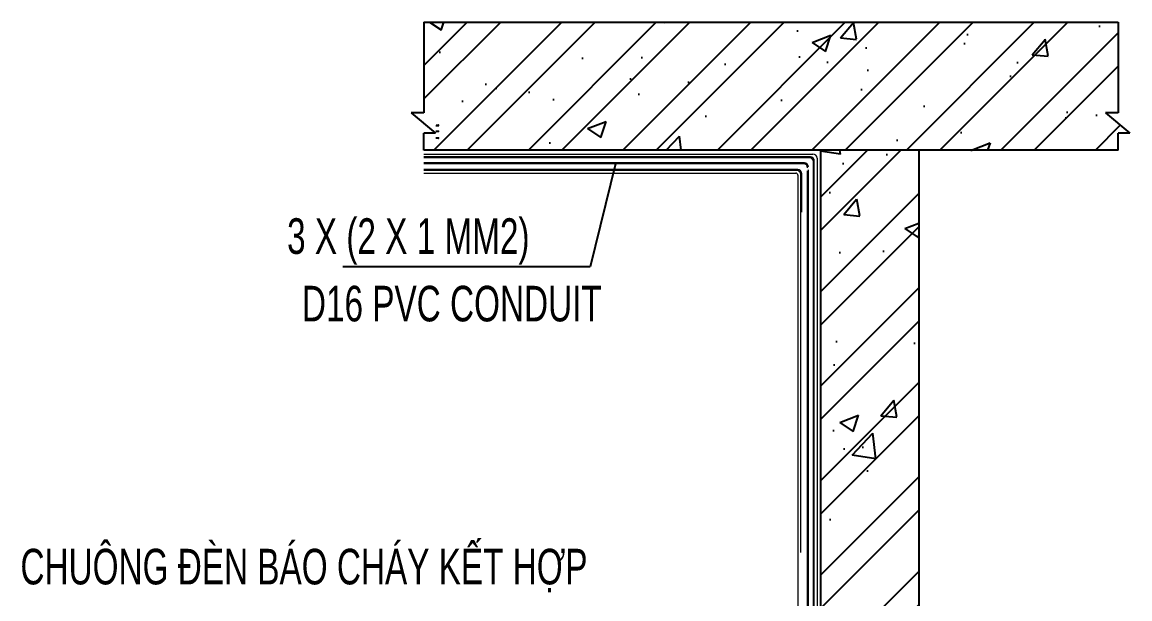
# Model space of a CAD drawing. Extents: x 98805 to 162655, y 54166 to 102415.
# Drawn here: x 98805 to 109702, y 71689 to 77361 of the extents above; entities that cross this region are included whole.
import ezdxf
from ezdxf.enums import TextEntityAlignment as Align

# ---------------------------------------------------------------- set-up
doc = ezdxf.new("R2010")
doc.units = 0
doc.header["$LTSCALE"] = 100
doc.header["$MEASUREMENT"] = 0
for name, color, linetype in [('4', 4, 'Continuous'), ('F-BELL', 8, 'Continuous'), ('HACHT', 8, 'Continuous')]:
    doc.layers.add(name, color=color, linetype=linetype)
for name, color, linetype, lineweight in [('Ra DP', 142, 'Continuous', 18), ('TexPCCC', 142, 'Continuous', 18), ('text PCCC', 142, 'Continuous', 18)]:
    doc.layers.add(name, color=color, linetype=linetype, lineweight=lineweight)
doc.styles.add('ARIALH', font='Vharial.ttf')
doc.styles.add('VNTIMEH', font='vnshxh.shx', dxfattribs={"width": 0.75})
doc.dimstyles.new('4', dxfattribs={"dimtxt": 2, "dimasz": 0.3, "dimexe": 0.3, "dimexo": 0, "dimgap": 0.5, "dimtad": 1, "dimdec": 0, "dimtxsty": 'ARIALH', "dimblk": 'ARCHTICK', "dimcen": 0.3, "dimdle": 0.3, "dimclrt": 7, "dimaunit": 1, "dimadec": 0, "dimazin": 0, "dimtfac": 1, "dimtdec": 0, "dimtix": 1, "dimtofl": 0, "dimtmove": 2, "dimatfit": 3, "dimldrblk": 'ARCHTICK', "dimfxl": 0, "dimarcsym": 0})
pattern_1 = [(180, (132876.8151912724, 90874.9275420301), (-5e-16, -1.669820969093703), []), (180, (132876.8151912724, 90874.09263154605), (-5e-16, -1.669820969093703), [0.8349104845468533, -0.4174552422734267])]
pattern_2 = [(180, (132876.8151912724, 90940.94567759961), (-5e-16, -1.669820969093703), []), (180, (132876.8151912724, 90940.11076711463), (-5e-16, -1.669820969093703), [0.8349104845468533, -0.4174552422734267])]
pattern_3 = [(180, (132877.6540002178, 90999.34530433753), (-5e-16, -1.669820969093703), []), (180, (132877.6540002178, 90998.51039385352), (-5e-16, -1.669820969093703), [0.8349104845468533, -0.4174552422734267])]

# ---------------------------------------------------------------- blocks, each defined once
blk = doc.blocks.new('_ARCHTICK')
at = {"color": 0, "linetype": 'ByBlock', "const_width": 0.15}
blk.add_lwpolyline([(-0.5, -0.5), (0.5, 0.5)], dxfattribs=at)

msp = doc.modelspace()

# ---------------------------------------------------------------- hatches: boundary and pattern name
at = {"layer": 'F-BELL'}
h = msp.add_hatch(color=5, dxfattribs=at)
edge = h.paths.add_edge_path()
edge.add_line((106411.6673810973, 76034.59400266058), (105147.5603375731, 76034.59400266058))
edge.add_ellipse((105146.4403520699, 76030.24610796684), major_axis=(8.41746e-11, 4.347894693870863), ratio=0.7037560558613465, start_angle=180.0000000007498, end_angle=360.0000000007498, ccw=False)
edge.add_line((105147.5603375628, 76025.89821327312), (106411.6673810871, 76025.89821327312))
edge.add_line((106411.6673810973, 76025.89821327312), (106411.6673810973, 76034.59400266105))
edge = h.paths.add_edge_path()
edge.add_line((106411.6673810973, 75976.19437592219), (105146.4403520988, 75976.19437592219))
edge.add_line((105146.4403520699, 75976.19437592219), (105146.4403520699, 75976.02781541017))
edge.add_ellipse((105145.6015431255, 75971.84648122848), major_axis=(8.41746e-11, 4.347894693870863), ratio=0.7037560558613465, start_angle=195.9103748229971, end_angle=344.08962518016875, ccw=False)
edge.add_line((105146.4403520699, 75967.66514704724), (105146.4403520699, 75967.49858653519))
edge.add_line((105146.4403520699, 75967.49858653474), (106411.6673810685, 75967.49858653474))
edge.add_line((106411.6673810973, 75967.49858653474), (106411.6673810973, 75976.19437592267))
edge = h.paths.add_edge_path()
edge.add_line((106411.6673810973, 75910.17624035406), (105146.4403520988, 75910.17624035406))
edge.add_line((105146.4403520699, 75910.17624035406), (105146.4403520699, 75910.00967984203))
edge.add_ellipse((105145.6015431255, 75905.82834565987), major_axis=(8.41746e-11, 4.347894693870863), ratio=0.7037560558613465, start_angle=195.9103748229971, end_angle=344.08962518016875, ccw=False)
edge.add_line((105146.4403520699, 75901.64701147865), (105146.4403520699, 75901.48045096661))
edge.add_line((105146.4403520699, 75901.48045096615), (106411.6673810685, 75901.48045096615))
edge.add_line((106411.6673810973, 75901.48045096615), (106411.6673810973, 75910.17624035406))
h = msp.add_hatch(color=5, dxfattribs=at)
h.paths.add_polyline_path([(106565.7321503151, 76034.02079762728, 0.0430425951091079), (106559.0859075177, 76034.59400266058), (106411.4365298085, 76034.59400266058), (106411.4365298085, 76025.89821327312), (106550.3901181191, 76025.89821327312, -0.0521742702780253), (106558.4254191776, 76025.05745265282)])
h.paths.add_polyline_path([(106516.0198592234, 75973.03751979371, 0.1018710407999264), (106500.6862807523, 75976.19437592219), (106411.4365298085, 75976.19437592219), (106411.4365298085, 75967.49858653474), (106491.9904913537, 75967.49858653474, -0.110269453026656), (106508.5000380396, 75963.81277205677)])
h.paths.add_polyline_path([(106434.6681451935, 75910.17624035406), (106411.4365298085, 75910.17624035406), (106411.4365298085, 75901.48045096615), (106425.9723557958, 75901.48045096615, -0.1730393029034646), (106450.5424581885, 75892.71479773869), (106458.2612068772, 75902.18357471445, 0.1647863384382479)])
h = msp.add_hatch(color=5, dxfattribs=at)
h.paths.add_polyline_path([(106565.7321503151, 76034.02079762728), (106558.4254191776, 76025.05745265282, -0.35438066857003), (106589.2079101175, 75987.08042127335), (106589.2079101175, 75966.37068222206), (106597.9036995161, 75977.37468521784), (106597.9036995161, 75995.7762106608, 0.3646693408006747)])
h.paths.add_polyline_path([(106516.0198592234, 75973.03751979371), (106508.5000380396, 75963.81277205677, -0.2906678264466469), (106530.8082833558, 75928.68079453496), (106530.8082833558, 75892.46943658146), (106539.5040727507, 75903.47343957724), (106539.5040727507, 75937.37658392287, 0.2996964214706041)])
h.paths.add_polyline_path([(106458.2612068772, 75902.18357471445), (106450.5424581885, 75892.71479773869, -0.2250441678589739), (106464.7901477951, 75862.6626589659), (106464.7901477951, 75808.92742225924), (106473.4859371937, 75819.93142525501), (106473.4859371937, 75871.35844835428, 0.2334899612283745)])
h = msp.add_hatch(color=5, dxfattribs=at)
h.paths.add_polyline_path([(106539.5040727507, 75903.47343957724), (106530.8082833558, 75892.46943658146), (106530.8082833558, 75691.25432232556), (106539.5040727507, 75691.25432232556)])
h.paths.add_polyline_path([(106473.4859371937, 75819.93142525501), (106464.7901477951, 75808.92742225924), (106464.7901477951, 75691.25432232556), (106473.4859371937, 75691.25432232556)])
h.paths.add_polyline_path([(106597.9036995161, 75977.37468521784), (106589.2079101175, 75966.37068222206), (106589.2079101175, 75691.25432232556), (106597.9036995161, 75691.25432232556)])
at = {"layer": 'HACHT'}
h = msp.add_hatch(dxfattribs=at)
h.set_pattern_fill('AR-CONC', color=256, scale=10.3514112, style=0)
h.set_pattern_definition([(49.99999999999996, (396912.8953473524, 53773.0056778516), (1885.868423113528, -164.9920285651593), [197.1943833599998, -2169.138216959998]), (355, (396912.8953473524, 53773.0056778516), (-364.8129835241701, 1977.705872964996), [157.755506688, -1735.310573568002]), (100.4509999999999, (397070.0504722067, 53759.25641592519), (1521.062257501029, 1812.704843609871), [167.5893473279998, -1843.482820607997]), (46.18419999999999, (396912.8953473524, 54298.85736681123), (2806.050619976052, -435.1974242369043), [295.7915750399999, -3253.707325439999]), (96.63559999999978, (397146.7326912222, 54262.59119767205), (2457.468851581233, 2561.20367040648), [251.3840209919979, -2765.224230911979]), (351.1840000000001, (396912.8953473524, 54298.85736681123), (2457.472695553941, 2561.19913618351), [236.6332600320001, -2602.965860352002]), (20.99999999999998, (397175.8211918391, 54167.39444457108), (1569.42796521464, -1058.592433748222), [197.19438336, -2169.13821696]), (326, (397175.8211918391, 54167.39444457108), (639.7382084205514, 1906.605375423794), [157.7555066879999, -1735.310573567998]), (71.45140000000002, (397306.6060966564, 54079.1786831843), (2209.161852822564, 848.0171868980026), [167.5893473279984, -1843.482820607986]), (37.49999999999999, (396912.8953473524, 53773.0056778516), (31.97140228053254, 875.2639764079919), [0, -1714.2765060096, 0, -1761.603158016, 0, -1741.88371968]), (7.499999999999996, (396912.8953473524, 53773.0056778516), (691.6778028893991, 1037.010324194719), [0, -1004.37672591359, 0, -1674.837629337582, 0, -663.8877573119925]), (327.5, (396326.5707141806, 53773.0056778516), (1403.554005425018, -59.30058472769272), [0, -657.3146111999997, 0, -2050.821586944, 0, -2721.282490368]), (317.5, (396063.6448696975, 53773.0056778516), (1533.346067246058, 263.2000640591427), [0, -854.5089945599996, 0, -1361.955874406399, 0, -1932.504956928])])
h.paths.add_polyline_path([(109463.3020208653, 76468.50319239472), (109587.4263179887, 76468.50319239426), (109587.4263179887, 77360.67722576644), (102757.3817133575, 77360.67722576644), (102757.3817133575, 76468.50319239472), (102633.2574162323, 76468.50319239472), (102871.5347337311, 76267.58566892169), (102757.8104261689, 76267.58566892169), (102757.8104261689, 76102.17509320028), (109587.8550308, 76102.17509320028), (109587.8550308, 76267.58566892169), (109701.5793383631, 76267.58566892169)])
edge = h.paths.add_edge_path(flags=16)
edge.add_spline(control_points=[(102902.032789665, 76347.92014953562), (102902.0644528715, 76347.92014953562), (102902.0961423616, 76347.91747566567), (102902.1849965935, 76347.90191175997), (102902.2457904078, 76347.88353482378), (102902.3852677576, 76347.81670062405), (102902.4638020282, 76347.76784733517), (102902.6319561468, 76347.62854128213), (102902.721292597, 76347.53803633827), (102902.924522274, 76347.2793762267), (102903.0373437915, 76347.09594734547), (102903.2331218727, 76346.66836203983), (102903.3159929856, 76346.42449938109), (102903.4352364622, 76345.90139312693), (102903.4716237716, 76345.62230832897), (102903.4913616076, 76345.05830953433), (102903.4747167963, 76344.7735041289), (102903.4035235781, 76344.30773396298), (102903.3615542294, 76344.12073929443), (102903.2566876316, 76343.76878022285), (102903.1937892006, 76343.60385003522), (102903.0535678293, 76343.30440208198), (102902.9762601524, 76343.16993780875), (102902.8161103509, 76342.93700134124), (102902.7333335865, 76342.83859735097), (102902.5724656002, 76342.67868443926), (102902.4945298441, 76342.61720151476), (102902.3517020668, 76342.52563736423), (102902.2869970992, 76342.49540912102), (102902.1715532651, 76342.45575219227), (102902.1207638818, 76342.44600039556), (102902.0582785781, 76342.44150561723), (102902.0446012092, 76342.44100602224), (102902.0309171293, 76342.44102985153)], knot_values=[3.139190629857471, 3.139190629857471, 3.139190629857471, 3.139190629857471, 3.261843294464163, 3.261843294464163, 3.464437886590998, 3.464437886590998, 3.667032478717833, 3.667032478717833, 3.86962707084467, 3.86962707084467, 4.133184749490117, 4.133184749490117, 4.396742428135564, 4.396742428135564, 4.660300106781012, 4.660300106781012, 4.923857785426458, 4.923857785426458, 5.110478514687268, 5.110478514687268, 5.297099243948082, 5.297099243948082, 5.483719973208891, 5.483719973208891, 5.670340702469705, 5.670340702469705, 5.856961431730517, 5.856961431730517, 6.043582160991327, 6.043582160991327, 6.230202890252137, 6.230202890252137, 6.283185307179584, 6.283185307179584, 6.283185307179584, 6.283185307179584], degree=3, periodic=0)
edge.add_line((102902.0309170622, 76342.44102970997), (102904.9315472057, 76342.44124963948))
edge.add_spline(control_points=[(102902.032789665, 76347.92014953562), (102902.0644528715, 76347.92014953562), (102902.0961423616, 76347.91747566567), (102902.1849965935, 76347.90191175997), (102902.2457904078, 76347.88353482378), (102902.3852677576, 76347.81670062405), (102902.4638020282, 76347.76784733517), (102902.6319561468, 76347.62854128213), (102902.721292597, 76347.53803633827), (102902.924522274, 76347.2793762267), (102903.0373437915, 76347.09594734547), (102903.2331218727, 76346.66836203983), (102903.3159929856, 76346.42449938109), (102903.4352364622, 76345.90139312693), (102903.4716237716, 76345.62230832897), (102903.4913616076, 76345.05830953433), (102903.4747167963, 76344.7735041289), (102903.4035235781, 76344.30773396298), (102903.3615542294, 76344.12073929443), (102903.2566876316, 76343.76878022285), (102903.1937892006, 76343.60385003522), (102903.0535678293, 76343.30440208198), (102902.9762601524, 76343.16993780875), (102902.8161103509, 76342.93700134124), (102902.7333335865, 76342.83859735097), (102902.5724656002, 76342.67868443926), (102902.4945298441, 76342.61720151476), (102902.3517020668, 76342.52563736423), (102902.2869970992, 76342.49540912102), (102902.1715532651, 76342.45575219227), (102902.1207638818, 76342.44600039556), (102902.0582785781, 76342.44150561723), (102902.0446012092, 76342.44100602224), (102902.0309171293, 76342.44102985153)], knot_values=[3.139190629857471, 3.139190629857471, 3.139190629857471, 3.139190629857471, 3.261843294464163, 3.261843294464163, 3.464437886590998, 3.464437886590998, 3.667032478717833, 3.667032478717833, 3.86962707084467, 3.86962707084467, 4.133184749490117, 4.133184749490117, 4.396742428135564, 4.396742428135564, 4.660300106781012, 4.660300106781012, 4.923857785426458, 4.923857785426458, 5.110478514687268, 5.110478514687268, 5.297099243948082, 5.297099243948082, 5.483719973208891, 5.483719973208891, 5.670340702469705, 5.670340702469705, 5.856961431730517, 5.856961431730517, 6.043582160991327, 6.043582160991327, 6.230202890252137, 6.230202890252137, 6.283185307179584, 6.283185307179584, 6.283185307179584, 6.283185307179584], degree=3, periodic=0)
edge.add_ellipse((102902.032789665, 76345.18061678088), major_axis=(8.15252e-11, 4.347894693905097), ratio=0.7037560558537754, start_angle=129.0601928367994, end_angle=410.94072651442417, ccw=False)
edge = h.paths.add_edge_path(flags=16)
edge.add_line((102898.818018425, 76289.52070294808), (102895.6887529714, 76289.52094021601))
edge.add_ellipse((102901.1939807206, 76286.78099004201), major_axis=(8.15252e-11, 4.347894693905097), ratio=0.7037560558537754, start_angle=129.0571355795878, end_angle=129.060192836679, ccw=False)
edge.add_ellipse((102901.1939807206, 76286.78099004201), major_axis=(8.15252e-11, 4.347894693905097), ratio=0.7037560558537754, start_angle=410.94072651362785, end_angle=410.9437837752061, ccw=False)
edge = h.paths.add_edge_path(flags=16)
edge.add_spline(control_points=[(102901.1939807206, 76223.50238722817), (102901.2256439587, 76223.50238722817), (102901.2573333818, 76223.49971335869), (102901.3461876491, 76223.48414945253), (102901.406981495, 76223.46577251631), (102901.546458815, 76223.39893831754), (102901.6249930819, 76223.35008502867), (102901.7931472014, 76223.21077897468), (102901.8824836218, 76223.12027403082), (102902.0857133276, 76222.86161391971), (102902.1985348489, 76222.67818503802), (102902.3943128965, 76222.25059973238), (102902.4771840431, 76222.0067370741), (102902.5964275187, 76221.48363081946), (102902.6328148253, 76221.20454602153), (102902.6525526613, 76220.64054722687), (102902.6359078537, 76220.35574182191), (102902.5647146355, 76219.88997165601), (102902.522745284, 76219.70297698697), (102902.41787869, 76219.35101791586), (102902.3549802543, 76219.18608772822), (102902.2147589165, 76218.88663977546), (102902.137451208, 76218.75217550223), (102901.9773013748, 76218.51923903426), (102901.8945246737, 76218.42083504352), (102901.7336566874, 76218.26092213321), (102901.6557209313, 76218.19943920778), (102901.5128931205, 76218.10787505678), (102901.4481881547, 76218.07764681357), (102901.3327442899, 76218.0379898853), (102901.2819549057, 76218.02823808858), (102901.2194696337, 76218.02374331023), (102901.2057922667, 76218.02324371481), (102901.1921082165, 76218.02326754502)], knot_values=[3.139190629857471, 3.139190629857471, 3.139190629857471, 3.139190629857471, 3.261843294464163, 3.261843294464163, 3.464437886590998, 3.464437886590998, 3.667032478717833, 3.667032478717833, 3.86962707084467, 3.86962707084467, 4.133184749490117, 4.133184749490117, 4.396742428135564, 4.396742428135564, 4.660300106781012, 4.660300106781012, 4.923857785426458, 4.923857785426458, 5.110478514687268, 5.110478514687268, 5.297099243948082, 5.297099243948082, 5.483719973208891, 5.483719973208891, 5.670340702469705, 5.670340702469705, 5.856961431730517, 5.856961431730517, 6.043582160991327, 6.043582160991327, 6.230202890252137, 6.230202890252137, 6.283185307179584, 6.283185307179584, 6.283185307179584, 6.283185307179584], degree=3, periodic=0)
edge.add_line((102901.1921081196, 76218.02326740207), (102904.0927382575, 76218.02348734088))
edge.add_spline(control_points=[(102901.1939807206, 76223.50238722817), (102901.2256439587, 76223.50238722817), (102901.2573333818, 76223.49971335869), (102901.3461876491, 76223.48414945253), (102901.406981495, 76223.46577251631), (102901.546458815, 76223.39893831754), (102901.6249930819, 76223.35008502867), (102901.7931472014, 76223.21077897468), (102901.8824836218, 76223.12027403082), (102902.0857133276, 76222.86161391971), (102902.1985348489, 76222.67818503802), (102902.3943128965, 76222.25059973238), (102902.4771840431, 76222.0067370741), (102902.5964275187, 76221.48363081946), (102902.6328148253, 76221.20454602153), (102902.6525526613, 76220.64054722687), (102902.6359078537, 76220.35574182191), (102902.5647146355, 76219.88997165601), (102902.522745284, 76219.70297698697), (102902.41787869, 76219.35101791586), (102902.3549802543, 76219.18608772822), (102902.2147589165, 76218.88663977546), (102902.137451208, 76218.75217550223), (102901.9773013748, 76218.51923903426), (102901.8945246737, 76218.42083504352), (102901.7336566874, 76218.26092213321), (102901.6557209313, 76218.19943920778), (102901.5128931205, 76218.10787505678), (102901.4481881547, 76218.07764681357), (102901.3327442899, 76218.0379898853), (102901.2819549057, 76218.02823808858), (102901.2194696337, 76218.02374331023), (102901.2057922667, 76218.02324371481), (102901.1921082165, 76218.02326754502)], knot_values=[3.139190629857471, 3.139190629857471, 3.139190629857471, 3.139190629857471, 3.261843294464163, 3.261843294464163, 3.464437886590998, 3.464437886590998, 3.667032478717833, 3.667032478717833, 3.86962707084467, 3.86962707084467, 4.133184749490117, 4.133184749490117, 4.396742428135564, 4.396742428135564, 4.660300106781012, 4.660300106781012, 4.923857785426458, 4.923857785426458, 5.110478514687268, 5.110478514687268, 5.297099243948082, 5.297099243948082, 5.483719973208891, 5.483719973208891, 5.670340702469705, 5.670340702469705, 5.856961431730517, 5.856961431730517, 6.043582160991327, 6.043582160991327, 6.230202890252137, 6.230202890252137, 6.283185307179584, 6.283185307179584, 6.283185307179584, 6.283185307179584], degree=3, periodic=0)
edge.add_ellipse((102901.1939807206, 76220.76285447343), major_axis=(8.15252e-11, 4.347894693905097), ratio=0.7037560558537754, start_angle=129.0601928367994, end_angle=410.9407265145747, ccw=False)
h = msp.add_hatch(dxfattribs=at)
h.set_pattern_fill('STEEL', color=256, scale=207.028224, style=0)
h.set_pattern_definition([(44.99999999999997, (396912.8953473524, 53773.0056778516), (-464.7916189525188, 464.7916189525184), []), (44.99999999999997, (396912.8953473524, 54101.66298345125), (-464.7916189525188, 464.7916189525184), [])])
h.paths.add_polyline_path([(109587.4263179887, 77360.67722576644), (102757.3817133575, 77360.67722576644), (102757.3817133575, 76468.50319239472), (102633.2574162323, 76468.50319239472), (102871.5347337311, 76267.58566892169), (102757.8104261689, 76267.58566892169), (102757.8104261689, 76102.17509320028), (109587.8550308, 76102.17509320028), (109587.8550308, 76267.58566892169), (109701.5793383631, 76267.58566892169), (109463.3020208653, 76468.50319239426), (109587.4263179887, 76468.50319239426)])
edge = h.paths.add_edge_path(flags=16)
edge.add_spline(control_points=[(102902.032789665, 76347.92014953562), (102902.0644528715, 76347.92014953562), (102902.0961423616, 76347.91747566567), (102902.1849965935, 76347.90191175997), (102902.2457904078, 76347.88353482378), (102902.3852677576, 76347.81670062405), (102902.4638020282, 76347.76784733517), (102902.6319561468, 76347.62854128213), (102902.721292597, 76347.53803633827), (102902.924522274, 76347.2793762267), (102903.0373437915, 76347.09594734547), (102903.2331218727, 76346.66836203983), (102903.3159929856, 76346.42449938109), (102903.4352364622, 76345.90139312693), (102903.4716237716, 76345.62230832897), (102903.4913616076, 76345.05830953433), (102903.4747167963, 76344.7735041289), (102903.4035235781, 76344.30773396298), (102903.3615542294, 76344.12073929443), (102903.2566876316, 76343.76878022285), (102903.1937892006, 76343.60385003522), (102903.0535678293, 76343.30440208198), (102902.9762601524, 76343.16993780875), (102902.8161103509, 76342.93700134124), (102902.7333335865, 76342.83859735097), (102902.5724656002, 76342.67868443926), (102902.4945298441, 76342.61720151476), (102902.3517020668, 76342.52563736423), (102902.2869970992, 76342.49540912102), (102902.1715532651, 76342.45575219227), (102902.1207638818, 76342.44600039556), (102902.0582785781, 76342.44150561723), (102902.0446012092, 76342.44100602224), (102902.0309171293, 76342.44102985153)], knot_values=[3.139190629857471, 3.139190629857471, 3.139190629857471, 3.139190629857471, 3.261843294464163, 3.261843294464163, 3.464437886590998, 3.464437886590998, 3.667032478717833, 3.667032478717833, 3.86962707084467, 3.86962707084467, 4.133184749490117, 4.133184749490117, 4.396742428135564, 4.396742428135564, 4.660300106781012, 4.660300106781012, 4.923857785426458, 4.923857785426458, 5.110478514687268, 5.110478514687268, 5.297099243948082, 5.297099243948082, 5.483719973208891, 5.483719973208891, 5.670340702469705, 5.670340702469705, 5.856961431730517, 5.856961431730517, 6.043582160991327, 6.043582160991327, 6.230202890252137, 6.230202890252137, 6.283185307179584, 6.283185307179584, 6.283185307179584, 6.283185307179584], degree=3, periodic=0)
edge.add_line((102902.0309170622, 76342.44102970997), (102904.9315472019, 76342.44124964412))
edge.add_spline(control_points=[(102902.032789665, 76347.92014953562), (102902.0644528715, 76347.92014953562), (102902.0961423616, 76347.91747566567), (102902.1849965935, 76347.90191175997), (102902.2457904078, 76347.88353482378), (102902.3852677576, 76347.81670062405), (102902.4638020282, 76347.76784733517), (102902.6319561468, 76347.62854128213), (102902.721292597, 76347.53803633827), (102902.924522274, 76347.2793762267), (102903.0373437915, 76347.09594734547), (102903.2331218727, 76346.66836203983), (102903.3159929856, 76346.42449938109), (102903.4352364622, 76345.90139312693), (102903.4716237716, 76345.62230832897), (102903.4913616076, 76345.05830953433), (102903.4747167963, 76344.7735041289), (102903.4035235781, 76344.30773396298), (102903.3615542294, 76344.12073929443), (102903.2566876316, 76343.76878022285), (102903.1937892006, 76343.60385003522), (102903.0535678293, 76343.30440208198), (102902.9762601524, 76343.16993780875), (102902.8161103509, 76342.93700134124), (102902.7333335865, 76342.83859735097), (102902.5724656002, 76342.67868443926), (102902.4945298441, 76342.61720151476), (102902.3517020668, 76342.52563736423), (102902.2869970992, 76342.49540912102), (102902.1715532651, 76342.45575219227), (102902.1207638818, 76342.44600039556), (102902.0582785781, 76342.44150561723), (102902.0446012092, 76342.44100602224), (102902.0309171293, 76342.44102985153)], knot_values=[3.139190629857471, 3.139190629857471, 3.139190629857471, 3.139190629857471, 3.261843294464163, 3.261843294464163, 3.464437886590998, 3.464437886590998, 3.667032478717833, 3.667032478717833, 3.86962707084467, 3.86962707084467, 4.133184749490117, 4.133184749490117, 4.396742428135564, 4.396742428135564, 4.660300106781012, 4.660300106781012, 4.923857785426458, 4.923857785426458, 5.110478514687268, 5.110478514687268, 5.297099243948082, 5.297099243948082, 5.483719973208891, 5.483719973208891, 5.670340702469705, 5.670340702469705, 5.856961431730517, 5.856961431730517, 6.043582160991327, 6.043582160991327, 6.230202890252137, 6.230202890252137, 6.283185307179584, 6.283185307179584, 6.283185307179584, 6.283185307179584], degree=3, periodic=0)
edge.add_ellipse((102902.032789665, 76345.18061678088), major_axis=(8.15252e-11, 4.347894693905097), ratio=0.7037560558537754, start_angle=129.0601928367994, end_angle=410.94072651442417, ccw=False)
edge = h.paths.add_edge_path(flags=16)
edge.add_line((102898.818018425, 76289.52070294808), (102895.6887529714, 76289.52094021601))
edge.add_ellipse((102901.1939807206, 76286.78099004201), major_axis=(8.15252e-11, 4.347894693905097), ratio=0.7037560558537754, start_angle=129.0571355795878, end_angle=129.060192836679, ccw=False)
edge.add_ellipse((102901.1939807206, 76286.78099004201), major_axis=(8.15252e-11, 4.347894693905097), ratio=0.7037560558537754, start_angle=410.94072651362785, end_angle=410.9437837752061, ccw=False)
edge = h.paths.add_edge_path(flags=16)
edge.add_spline(control_points=[(102901.1939807206, 76223.50238722817), (102901.2256439587, 76223.50238722817), (102901.2573333818, 76223.49971335869), (102901.3461876491, 76223.48414945253), (102901.406981495, 76223.46577251631), (102901.546458815, 76223.39893831754), (102901.6249930819, 76223.35008502867), (102901.7931472014, 76223.21077897468), (102901.8824836218, 76223.12027403082), (102902.0857133276, 76222.86161391971), (102902.1985348489, 76222.67818503802), (102902.3943128965, 76222.25059973238), (102902.4771840431, 76222.0067370741), (102902.5964275187, 76221.48363081946), (102902.6328148253, 76221.20454602153), (102902.6525526613, 76220.64054722687), (102902.6359078537, 76220.35574182191), (102902.5647146355, 76219.88997165601), (102902.522745284, 76219.70297698697), (102902.41787869, 76219.35101791586), (102902.3549802543, 76219.18608772822), (102902.2147589165, 76218.88663977546), (102902.137451208, 76218.75217550223), (102901.9773013748, 76218.51923903426), (102901.8945246737, 76218.42083504352), (102901.7336566874, 76218.26092213321), (102901.6557209313, 76218.19943920778), (102901.5128931205, 76218.10787505678), (102901.4481881547, 76218.07764681357), (102901.3327442899, 76218.0379898853), (102901.2819549057, 76218.02823808858), (102901.2194696337, 76218.02374331023), (102901.2057922667, 76218.02324371481), (102901.1921082165, 76218.02326754502)], knot_values=[3.139190629857471, 3.139190629857471, 3.139190629857471, 3.139190629857471, 3.261843294464163, 3.261843294464163, 3.464437886590998, 3.464437886590998, 3.667032478717833, 3.667032478717833, 3.86962707084467, 3.86962707084467, 4.133184749490117, 4.133184749490117, 4.396742428135564, 4.396742428135564, 4.660300106781012, 4.660300106781012, 4.923857785426458, 4.923857785426458, 5.110478514687268, 5.110478514687268, 5.297099243948082, 5.297099243948082, 5.483719973208891, 5.483719973208891, 5.670340702469705, 5.670340702469705, 5.856961431730517, 5.856961431730517, 6.043582160991327, 6.043582160991327, 6.230202890252137, 6.230202890252137, 6.283185307179584, 6.283185307179584, 6.283185307179584, 6.283185307179584], degree=3, periodic=0)
edge.add_line((102901.1921081196, 76218.02326740207), (102904.0927382594, 76218.02348733622))
edge.add_spline(control_points=[(102901.1939807206, 76223.50238722817), (102901.2256439587, 76223.50238722817), (102901.2573333818, 76223.49971335869), (102901.3461876491, 76223.48414945253), (102901.406981495, 76223.46577251631), (102901.546458815, 76223.39893831754), (102901.6249930819, 76223.35008502867), (102901.7931472014, 76223.21077897468), (102901.8824836218, 76223.12027403082), (102902.0857133276, 76222.86161391971), (102902.1985348489, 76222.67818503802), (102902.3943128965, 76222.25059973238), (102902.4771840431, 76222.0067370741), (102902.5964275187, 76221.48363081946), (102902.6328148253, 76221.20454602153), (102902.6525526613, 76220.64054722687), (102902.6359078537, 76220.35574182191), (102902.5647146355, 76219.88997165601), (102902.522745284, 76219.70297698697), (102902.41787869, 76219.35101791586), (102902.3549802543, 76219.18608772822), (102902.2147589165, 76218.88663977546), (102902.137451208, 76218.75217550223), (102901.9773013748, 76218.51923903426), (102901.8945246737, 76218.42083504352), (102901.7336566874, 76218.26092213321), (102901.6557209313, 76218.19943920778), (102901.5128931205, 76218.10787505678), (102901.4481881547, 76218.07764681357), (102901.3327442899, 76218.0379898853), (102901.2819549057, 76218.02823808858), (102901.2194696337, 76218.02374331023), (102901.2057922667, 76218.02324371481), (102901.1921082165, 76218.02326754502)], knot_values=[3.139190629857471, 3.139190629857471, 3.139190629857471, 3.139190629857471, 3.261843294464163, 3.261843294464163, 3.464437886590998, 3.464437886590998, 3.667032478717833, 3.667032478717833, 3.86962707084467, 3.86962707084467, 4.133184749490117, 4.133184749490117, 4.396742428135564, 4.396742428135564, 4.660300106781012, 4.660300106781012, 4.923857785426458, 4.923857785426458, 5.110478514687268, 5.110478514687268, 5.297099243948082, 5.297099243948082, 5.483719973208891, 5.483719973208891, 5.670340702469705, 5.670340702469705, 5.856961431730517, 5.856961431730517, 6.043582160991327, 6.043582160991327, 6.230202890252137, 6.230202890252137, 6.283185307179584, 6.283185307179584, 6.283185307179584, 6.283185307179584], degree=3, periodic=0)
edge.add_ellipse((102901.1939807206, 76220.76285447343), major_axis=(8.15252e-11, 4.347894693905097), ratio=0.7037560558537754, start_angle=129.0601928367994, end_angle=410.9407265145747, ccw=False)
h = msp.add_hatch(dxfattribs=at)
h.set_pattern_fill('AR-CONC', color=256, scale=10.3514112, style=0)
h.set_pattern_definition([(49.99999999999996, (398465.6070273549, 53848.18634688597), (1885.868423113528, -164.9920285651593), [197.1943833599998, -2169.138216959998]), (355, (398465.6070273549, 53848.18634688597), (-364.8129835241701, 1977.705872964996), [157.755506688, -1735.310573568002]), (100.4509999999999, (398622.7621522055, 53834.4370849591), (1521.062257501029, 1812.704843609871), [167.5893473279998, -1843.482820607997]), (46.18419999999999, (398465.6070273549, 54374.03803584514), (2806.050619976052, -435.1974242369043), [295.7915750399999, -3253.707325439999]), (96.63559999999978, (398699.4443712209, 54337.77186670642), (2457.468851581233, 2561.20367040648), [251.384020991998, -2765.22423091198]), (351.1840000000001, (398465.6070273549, 54374.03803584514), (2457.472695553941, 2561.19913618351), [236.6332600320001, -2602.965860352002]), (20.99999999999998, (398728.532871838, 54242.57511360546), (1569.42796521464, -1058.592433748222), [197.19438336, -2169.13821696]), (326, (398728.532871838, 54242.57511360546), (639.7382084205514, 1906.605375423794), [157.7555066879999, -1735.310573567998]), (71.45140000000002, (398859.3177766588, 54154.35935221821), (2209.161852822564, 848.0171868980026), [167.5893473279984, -1843.482820607986]), (37.49999999999999, (398465.6070273549, 53848.18634688597), (31.97140228053254, 875.2639764079919), [0, -1714.2765060096, 0, -1761.603158016, 0, -1741.88371968]), (7.499999999999996, (398465.6070273549, 53848.18634688597), (691.6778028893991, 1037.010324194719), [0, -1004.37672591359, 0, -1674.837629337582, 0, -663.8877573119925]), (327.5, (397879.2823941794, 53848.18634688597), (1403.554005425018, -59.30058472769272), [0, -657.3146111999997, 0, -2050.821586944, 0, -2721.282490368]), (317.5, (397616.3565496964, 53848.18634688597), (1533.346067246058, 263.2000640591427), [0, -854.5089945599996, 0, -1361.955874406399, 0, -1932.504956928])])
h.paths.add_polyline_path([(107625.8201586546, 76102.17509320028), (106658.5128478964, 76102.17509320028), (106658.5128478964, 75451.86700797941), (106658.5128478964, 59392.34061045454), (107625.8201586546, 59392.34061045454)])
h = msp.add_hatch(dxfattribs=at)
h.set_pattern_fill('STEEL', color=256, scale=207.028224, style=0)
h.set_pattern_definition([(44.99999999999997, (398465.6070273549, 53848.18634688597), (-464.7916189525188, 464.7916189525184), []), (44.99999999999997, (398465.6070273549, 54176.84365248516), (-464.7916189525188, 464.7916189525184), [])])
h.paths.add_polyline_path([(107625.8201586546, 76102.17509320028), (106658.5128478964, 76102.17509320028), (106658.5128478964, 75451.86700797941), (106658.5128478964, 59392.34061045454), (107625.8201586546, 59392.34061045454)])
at = {"layer": 'TexPCCC'}
h = msp.add_hatch(dxfattribs=at)
h.set_pattern_fill('BRASS', color=5, scale=6.679283876374828, angle=-1.27e-14, style=0)
h.set_pattern_definition(pattern_2)
edge = h.paths.add_edge_path()
edge.add_ellipse((102875.5718673493, 76286.77964983716), major_axis=(6e-16, 2.740872959661129), ratio=0.5764566970521433, start_angle=270, end_angle=360, ccw=False)
edge.add_line((102877.1518619375, 76286.77964983716), (102902.6454478556, 76286.7799818816))
edge.add_spline(control_points=[(102902.6454478379, 76286.77998188253), (102902.6454740267, 76286.83358170254), (102902.6445560276, 76286.88718244503), (102902.6328148253, 76287.2226815915), (102902.5964275187, 76287.50176638899), (102902.4771840431, 76288.02487264316), (102902.3943128965, 76288.26873530142), (102902.1985348489, 76288.69632060706), (102902.0857133276, 76288.8797494883), (102901.8824836218, 76289.13840959941), (102901.7931472014, 76289.22891454374), (102901.6249930819, 76289.36822059727), (102901.546458815, 76289.41707388613), (102901.406981495, 76289.4839080849), (102901.3461876491, 76289.50228502158), (102901.2573333818, 76289.51784892821), (102901.2256439587, 76289.52052279723), (102901.1939807206, 76289.52052279723)], knot_values=[4.712074767898459, 4.712074767898459, 4.712074767898459, 4.712074767898459, 4.762075830256046, 4.762075830256046, 5.025633508901493, 5.025633508901493, 5.28919118754694, 5.28919118754694, 5.552748866192387, 5.552748866192387, 5.755343458319223, 5.755343458319223, 5.957938050446058, 5.957938050446058, 6.160532642572894, 6.160532642572894, 6.283185307179584, 6.283185307179584, 6.283185307179584, 6.283185307179584], degree=3, periodic=0)
edge.add_line((102901.1939807206, 76289.52052279723), (102875.5718673428, 76289.52052279723))
h = msp.add_hatch(dxfattribs=at)
h.set_pattern_fill('BRASS', color=5, scale=6.679283876374828, angle=-1.27e-14, style=0)
h.set_pattern_definition(pattern_2)
edge = h.paths.add_edge_path()
edge.add_ellipse((102875.5718673493, 76286.77964983716), major_axis=(6e-16, 2.740872959661129), ratio=0.5764566970521433, start_angle=181.2821054761708, end_angle=270, ccw=False)
edge.add_line((102875.6072198765, 76284.03946306577), (102901.1921070402, 76284.04140297112))
edge.add_spline(control_points=[(102901.1921082165, 76284.04140311362), (102901.2057922667, 76284.04137928433), (102901.2194696337, 76284.04187887882), (102901.2819549057, 76284.04637365718), (102901.3327442899, 76284.05612545437), (102901.4481881547, 76284.09578238263), (102901.5128931205, 76284.12601062629), (102901.6557209313, 76284.2175747773), (102901.7336566874, 76284.27905770132), (102901.8945246737, 76284.43897061258), (102901.9773013748, 76284.53737460285), (102902.137451208, 76284.77031107082), (102902.2147589165, 76284.90477534407), (102902.3549802543, 76285.20422329682), (102902.41787869, 76285.36915348492), (102902.522745284, 76285.72111255603), (102902.5647146355, 76285.9081072246), (102902.6280004873, 76286.32214456072), (102902.6453360084, 76286.55105481784), (102902.6454478379, 76286.77998188253)], knot_values=[3.13919062985747, 3.13919062985747, 3.13919062985747, 3.13919062985747, 3.192173046784917, 3.192173046784917, 3.37879377604573, 3.37879377604573, 3.565414505306542, 3.565414505306542, 3.752035234567353, 3.752035234567353, 3.938655963828164, 3.938655963828164, 4.125276693088975, 4.125276693088975, 4.311897422349788, 4.311897422349788, 4.498518151610598, 4.498518151610598, 4.712074767898459, 4.712074767898459, 4.712074767898459, 4.712074767898459], degree=3, periodic=0)
edge.add_line((102902.6454478379, 76286.77998188253), (102877.1518619189, 76286.77964983763))
h = msp.add_hatch(dxfattribs=at)
h.set_pattern_fill('BRASS', color=5, scale=6.679283876374828, angle=-1.27e-14, style=0)
h.set_pattern_definition(pattern_3)
edge = h.paths.add_edge_path()
edge.add_ellipse((102876.4106762919, 76345.17927657602), major_axis=(6e-16, 2.740872959661129), ratio=0.5764566970521433, start_angle=270, end_angle=360, ccw=False)
edge.add_line((102877.9906708512, 76345.17927657602), (102903.4842567693, 76345.17960862046))
edge.add_spline(control_points=[(102903.4842567823, 76345.17960862046), (102903.4842830047, 76345.2332084414), (102903.4833649702, 76345.28680918388), (102903.4716237716, 76345.62230832897), (102903.4352364622, 76345.90139312693), (102903.3159929856, 76346.42449938109), (102903.2331218727, 76346.66836203983), (102903.0373437915, 76347.09594734547), (102902.924522274, 76347.2793762267), (102902.721292597, 76347.53803633827), (102902.6319561468, 76347.62854128213), (102902.4638020282, 76347.76784733517), (102902.3852677576, 76347.81670062405), (102902.2457904078, 76347.88353482378), (102902.1849965935, 76347.90191175997), (102902.0961423616, 76347.91747566567), (102902.0644528715, 76347.92014953562), (102902.032789665, 76347.92014953562)], knot_values=[4.712074767898459, 4.712074767898459, 4.712074767898459, 4.712074767898459, 4.762075830256046, 4.762075830256046, 5.025633508901493, 5.025633508901493, 5.28919118754694, 5.28919118754694, 5.552748866192387, 5.552748866192387, 5.755343458319223, 5.755343458319223, 5.957938050446058, 5.957938050446058, 6.160532642572894, 6.160532642572894, 6.283185307179584, 6.283185307179584, 6.283185307179584, 6.283185307179584], degree=3, periodic=0)
edge.add_line((102902.032789665, 76347.92014953562), (102876.4106762872, 76347.92014953562))
h = msp.add_hatch(dxfattribs=at)
h.set_pattern_fill('BRASS', color=5, scale=6.679283876374828, angle=-1.27e-14, style=0)
h.set_pattern_definition(pattern_3)
edge = h.paths.add_edge_path()
edge.add_ellipse((102876.4106762919, 76345.17927657602), major_axis=(6e-16, 2.740872959661129), ratio=0.5764566970521433, start_angle=181.2821054761708, end_angle=270, ccw=False)
edge.add_line((102876.4460288191, 76342.43908980417), (102902.0309159837, 76342.44102970997))
edge.add_spline(control_points=[(102902.0309171293, 76342.44102985153), (102902.0446012092, 76342.44100602224), (102902.0582785781, 76342.44150561723), (102902.1207638818, 76342.44600039556), (102902.1715532651, 76342.45575219227), (102902.2869970992, 76342.49540912102), (102902.3517020668, 76342.52563736423), (102902.4945298441, 76342.61720151476), (102902.5724656002, 76342.67868443926), (102902.7333335865, 76342.83859735097), (102902.8161103509, 76342.93700134124), (102902.9762601524, 76343.16993780875), (102903.0535678293, 76343.30440208198), (102903.1937892006, 76343.60385003522), (102903.2566876316, 76343.76878022285), (102903.3615542294, 76344.12073929443), (102903.4035235781, 76344.30773396298), (102903.4668094001, 76344.72177129818), (102903.484144951, 76344.95068155622), (102903.4842567823, 76345.17960862046)], knot_values=[3.13919062985747, 3.13919062985747, 3.13919062985747, 3.13919062985747, 3.192173046784917, 3.192173046784917, 3.37879377604573, 3.37879377604573, 3.565414505306542, 3.565414505306542, 3.752035234567353, 3.752035234567353, 3.938655963828164, 3.938655963828164, 4.125276693088975, 4.125276693088975, 4.311897422349788, 4.311897422349788, 4.498518151610598, 4.498518151610598, 4.712074767898459, 4.712074767898459, 4.712074767898459, 4.712074767898459], degree=3, periodic=0)
edge.add_line((102903.4842567823, 76345.17960862046), (102877.9906708614, 76345.17927657602))
h = msp.add_hatch(dxfattribs=at)
h.set_pattern_fill('BRASS', color=5, scale=6.679283876374828, angle=-1.27e-14, style=0)
h.set_pattern_definition(pattern_1)
edge = h.paths.add_edge_path()
edge.add_ellipse((102875.5718673493, 76220.76151426857), major_axis=(6e-16, 2.740872959661129), ratio=0.5764566970521433, start_angle=270, end_angle=360, ccw=False)
edge.add_line((102877.1518619375, 76220.76151426857), (102902.6454478556, 76220.761846313))
edge.add_spline(control_points=[(102902.6454478379, 76220.761846313), (102902.6454740267, 76220.81544613441), (102902.6445560276, 76220.86904687643), (102902.6328148253, 76221.20454602291), (102902.5964275187, 76221.48363081946), (102902.4771840431, 76222.0067370741), (102902.3943128965, 76222.25059973238), (102902.1985348489, 76222.67818503802), (102902.0857133276, 76222.86161391925), (102901.8824836218, 76223.12027403082), (102901.7931472014, 76223.21077897468), (102901.6249930819, 76223.35008502867), (102901.546458815, 76223.39893831754), (102901.406981495, 76223.46577251631), (102901.3461876491, 76223.48414945253), (102901.2573333818, 76223.49971335869), (102901.2256439587, 76223.50238722817), (102901.1939807206, 76223.50238722817)], knot_values=[4.712074767898459, 4.712074767898459, 4.712074767898459, 4.712074767898459, 4.762075830256046, 4.762075830256046, 5.025633508901493, 5.025633508901493, 5.28919118754694, 5.28919118754694, 5.552748866192387, 5.552748866192387, 5.755343458319223, 5.755343458319223, 5.957938050446058, 5.957938050446058, 6.160532642572894, 6.160532642572894, 6.283185307179584, 6.283185307179584, 6.283185307179584, 6.283185307179584], degree=3, periodic=0)
edge.add_line((102901.1939807206, 76223.50238722817), (102875.5718673428, 76223.50238722817))
h = msp.add_hatch(dxfattribs=at)
h.set_pattern_fill('BRASS', color=5, scale=6.679283876374828, angle=-1.27e-14, style=0)
h.set_pattern_definition(pattern_1)
edge = h.paths.add_edge_path()
edge.add_ellipse((102875.5718673493, 76220.76151426857), major_axis=(6e-16, 2.740872959661129), ratio=0.5764566970521433, start_angle=181.2821054761708, end_angle=270, ccw=False)
edge.add_line((102875.6072198765, 76218.02132749672), (102901.1921070402, 76218.02326740207))
edge.add_spline(control_points=[(102901.1921082165, 76218.02326754502), (102901.2057922667, 76218.02324371481), (102901.2194696337, 76218.02374331023), (102901.2819549057, 76218.02823808858), (102901.3327442899, 76218.0379898853), (102901.4481881547, 76218.07764681357), (102901.5128931205, 76218.10787505678), (102901.6557209313, 76218.19943920778), (102901.7336566874, 76218.26092213321), (102901.8945246737, 76218.42083504352), (102901.9773013748, 76218.51923903426), (102902.137451208, 76218.75217550223), (102902.2147589165, 76218.88663977546), (102902.3549802543, 76219.18608772822), (102902.41787869, 76219.35101791586), (102902.522745284, 76219.70297698697), (102902.5647146355, 76219.88997165601), (102902.6280004873, 76220.30400899214), (102902.6453360084, 76220.53291924925), (102902.6454478379, 76220.761846313)], knot_values=[3.13919062985747, 3.13919062985747, 3.13919062985747, 3.13919062985747, 3.192173046784917, 3.192173046784917, 3.37879377604573, 3.37879377604573, 3.565414505306542, 3.565414505306542, 3.752035234567353, 3.752035234567353, 3.938655963828164, 3.938655963828164, 4.125276693088975, 4.125276693088975, 4.311897422349788, 4.311897422349788, 4.498518151610598, 4.498518151610598, 4.712074767898459, 4.712074767898459, 4.712074767898459, 4.712074767898459], degree=3, periodic=0)
edge.add_line((102902.6454478379, 76220.761846313), (102877.1518619189, 76220.76151426857))

# ---------------------------------------------------------------- linework, layer by layer
at = {"layer": '4'}
for p, q in [((102757.3817133547, 77360.67722576832), (109587.4263179887, 77360.67722576832)), ((109587.4263179887, 76102.17509320167), (102757.8104261577, 76102.17509320167)), ((107625.8201586704, 76102.17509320167), (106658.5128479123, 76102.17509320167)), ((107625.8201586704, 76102.17509320167), (107625.8201586704, 59392.34061045594)), ((106658.5128479123, 75485.52309032877), (106658.5128479123, 59392.34061045594))]:
    msp.add_line(p, q, dxfattribs=at)
at = {"layer": 'F-BELL', "color": 50}
msp.add_line((106658.5128479123, 76102.17509320167), (106658.5128479123, 75451.86700798174), dxfattribs=at)
at = {"layer": 'HACHT'}
for p, q in [((102757.3817133547, 77360.67722576832), (102757.3817133547, 76468.50319239659)), ((109587.4263179887, 77360.67722576832), (109587.4263179887, 76468.50319239612)), ((102633.2574162397, 76468.50319239659), (102871.5347337395, 76267.58566892355)), ((102757.3817133547, 76468.50319239659), (102633.2574162397, 76468.50319239659)), ((109463.3020208727, 76468.50319239612), (109701.5793383706, 76267.58566892355)), ((109587.4263179887, 76468.50319239612), (109463.3020208727, 76468.50319239612)), ((102757.8104261577, 76102.17509320167), (102757.8104261577, 76267.58566892355)), ((102871.5347337395, 76267.58566892355), (102757.8104261577, 76267.58566892355)), ((109587.8550307907, 76102.17509320167), (109587.8550307907, 76267.58566892355)), ((109701.5793383706, 76267.58566892355), (109587.8550307907, 76267.58566892355))]:
    msp.add_line(p, q, dxfattribs=at)
at = {"layer": 'Ra DP', "color": 31}
for p, q in [((102757.5386753946, 76063.42242138994), (106583.162650503, 76063.42242138994)), ((106624.5682953193, 76022.01677658991), (106624.5682953193, 66881.3871628905)), ((102757.5386753946, 75875.48259527863), (106415.9256468124, 75875.48259527863)), ((106436.6284692062, 75854.77977287884), (106436.6284692062, 66881.3871628905))]:
    msp.add_line(p, q, dxfattribs=at)
for centre, radius in [((106583.162650503, 76022.01677658991), 41.4056448), ((106415.9256468124, 75854.77977287884), 20.7028224)]:
    msp.add_arc(centre, radius, 0, 90, dxfattribs=at)
at = {"layer": 'TexPCCC', "color": 5}
for p, q in [((102901.1939807374, 76289.52052279956), (102875.6072219561, 76289.52246284646)), ((102901.1939786633, 76284.04140311501), (102875.607219884, 76284.03946306763)), ((102902.0327896902, 76347.92014953702), (102876.446030909, 76347.92208958487)), ((102902.0327876161, 76342.44102985294), (102876.4460288349, 76342.43908980604)), ((102901.1939807374, 76223.50238723002), (102875.6072219561, 76223.50432727787)), ((102901.1939786633, 76218.02326754594), (102875.607219884, 76218.02132749905))]:
    msp.add_line(p, q, dxfattribs=at)
at = {"layer": 'TexPCCC', "color": 7}
for p, q in [((106559.0859075065, 76034.59400266244), (102757.5386753946, 76034.59400266244)), ((106550.3901181191, 76025.89821327546), (102757.5386753946, 76025.89821327546)), ((106500.6862807672, 75976.19437592452), (102757.5386753946, 75976.19437592452)), ((106491.9904913798, 75967.49858653662), (102757.5386753946, 75967.49858653662)), ((106589.2079101175, 75607.52540183555), (106589.2079101175, 75987.08042127521)), ((106589.2079101175, 66222.48410233411), (106589.2079101175, 75957.48012077273)), ((106597.9036995068, 75616.221191223), (106597.9036995068, 75995.77621066313)), ((106597.9036995068, 66213.78831294666), (106597.9036995068, 75966.17591016111)), ((106434.6681451916, 75910.17624035593), (102757.5386753946, 75910.17624035593)), ((106425.9723558032, 75901.48045096755), (102757.5386753946, 75901.48045096755)), ((106464.7901478045, 75483.1076395281), (106464.7901478045, 75862.66265896776)), ((106473.4859371937, 75491.80342891648), (106473.4859371937, 75871.35844835521)), ((106530.8082833781, 66325.99821433447), (106530.8082833781, 75899.08049403477)), ((106539.5040727656, 66317.30242494702), (106539.5040727656, 75907.77628342269)), ((106464.7901478045, 72144.73289974708), (106464.7901478045, 75833.06235846573))]:
    msp.add_line(p, q, dxfattribs=at)
for centre in [(106491.9904913798, 75928.68079453682), (106500.6862807672, 75937.37658392472), (106425.9723558032, 75862.66265896776), (106434.6681451916, 75871.35844835521)]:
    msp.add_arc(centre, 38.817792, 0, 90, dxfattribs=at)
at = {"layer": 'TexPCCC', "color": 4}
for centre in [(106550.3901181191, 75987.08042127521), (106559.0859075065, 75995.77621066313)]:
    msp.add_arc(centre, 38.817792, 0, 90, dxfattribs=at)
at = {"layer": 'TexPCCC', "color": 5}
for centre in [(102901.1939807206, 76286.78099004387), (102902.032789665, 76345.18061678227), (102901.1939807206, 76220.76285447481)]:
    msp.add_ellipse(centre, major_axis=(8.15252e-11, 4.347894693905099), ratio=0.7037560558537757, start_param=2.252471939056525, end_param=7.172322067480997, dxfattribs=at)
for points in [[(102901.1921082165, 76284.04140311501), (102901.2057922667, 76284.0413792862), (102901.2194696337, 76284.04187888022), (102901.2819549057, 76284.0463736595), (102901.3327442899, 76284.05612545575), (102901.4481881547, 76284.09578238356), (102901.5128931205, 76284.12601062772), (102901.6557209313, 76284.2175747787), (102901.7336566874, 76284.2790577032), (102901.8945246737, 76284.43897061443), (102901.9773013748, 76284.53737460423), (102902.137451208, 76284.77031107222), (102902.2147589165, 76284.9047753459), (102902.3549802543, 76285.20422329822), (102902.41787869, 76285.3691534863), (102902.522745284, 76285.7211125579), (102902.5647146355, 76285.908107226), (102902.6359078537, 76286.3738773919), (102902.6525526613, 76286.65868279779), (102902.6328148253, 76287.2226815929), (102902.5964275187, 76287.50176639037), (102902.4771840431, 76288.02487264502), (102902.3943128965, 76288.2687353033), (102902.1985348489, 76288.69632060848), (102902.0857133276, 76288.87974949018), (102901.8824836218, 76289.13840960128), (102901.7931472014, 76289.22891454607), (102901.6249930819, 76289.36822059866), (102901.546458815, 76289.41707388753), (102901.406981495, 76289.48390808723), (102901.3461876491, 76289.50228502342), (102901.2573333818, 76289.51784892914), (102901.2256439587, 76289.5205227991), (102901.1939807206, 76289.5205227991)], [(102902.0309171293, 76342.44102985294), (102902.0446012092, 76342.44100602366), (102902.0582785781, 76342.44150561908), (102902.1207638818, 76342.44600039742), (102902.1715532651, 76342.45575219415), (102902.2869970992, 76342.49540912242), (102902.3517020668, 76342.52563736563), (102902.4945298441, 76342.61720151662), (102902.5724656002, 76342.67868444066), (102902.7333335865, 76342.83859735237), (102902.8161103509, 76342.93700134309), (102902.9762601524, 76343.16993781061), (102903.0535678293, 76343.3044020843), (102903.1937892006, 76343.60385003706), (102903.2566876316, 76343.76878022424), (102903.3615542294, 76344.12073929628), (102903.4035235781, 76344.30773396486), (102903.4747167963, 76344.77350413076), (102903.4913616076, 76345.05830953571), (102903.4716237716, 76345.62230833081), (102903.4352364622, 76345.90139312878), (102903.3159929856, 76346.42449938293), (102903.2331218727, 76346.66836204122), (102903.0373437915, 76347.09594734642), (102902.924522274, 76347.27937622809), (102902.721292597, 76347.53803633968), (102902.6319561468, 76347.62854128353), (102902.4638020282, 76347.76784733657), (102902.3852677576, 76347.81670062638), (102902.2457904078, 76347.88353482516), (102902.1849965935, 76347.90191176136), (102902.0961423616, 76347.917475668), (102902.0644528715, 76347.92014953702), (102902.032789665, 76347.92014953702)], [(102901.1921082165, 76218.02326754594), (102901.2057922667, 76218.02324371669), (102901.2194696337, 76218.02374331116), (102901.2819549057, 76218.02823808997), (102901.3327442899, 76218.0379898867), (102901.4481881547, 76218.07764681497), (102901.5128931205, 76218.10787505863), (102901.6557209313, 76218.19943920917), (102901.7336566874, 76218.26092213414), (102901.8945246737, 76218.42083504585), (102901.9773013748, 76218.51923903565), (102902.137451208, 76218.75217550363), (102902.2147589165, 76218.88663977687), (102902.3549802543, 76219.18608772963), (102902.41787869, 76219.35101791724), (102902.522745284, 76219.70297698838), (102902.5647146355, 76219.88997165741), (102902.6359078537, 76220.35574182331), (102902.6525526613, 76220.6405472292), (102902.6328148253, 76221.20454602384), (102902.5964275187, 76221.4836308218), (102902.4771840431, 76222.00673707643), (102902.3943128965, 76222.25059973377), (102902.1985348489, 76222.67818503942), (102902.0857133276, 76222.86161392157), (102901.8824836218, 76223.12027403222), (102901.7931472014, 76223.21077897608), (102901.6249930819, 76223.35008503006), (102901.546458815, 76223.39893831893), (102901.406981495, 76223.46577251771), (102901.3461876491, 76223.48414945438), (102901.2573333818, 76223.49971336054), (102901.2256439587, 76223.50238722957), (102901.1939807206, 76223.50238722957)]]:
    msp.add_open_spline(points, degree=3, knots=[3.13919062985747, 3.13919062985747, 3.13919062985747, 3.13919062985747, 3.192173046784917, 3.192173046784917, 3.37879377604573, 3.37879377604573, 3.565414505306542, 3.565414505306542, 3.752035234567353, 3.752035234567353, 3.938655963828164, 3.938655963828164, 4.125276693088975, 4.125276693088975, 4.311897422349788, 4.311897422349788, 4.498518151610598, 4.498518151610598, 4.762075830256046, 4.762075830256046, 5.025633508901493, 5.025633508901493, 5.28919118754694, 5.28919118754694, 5.552748866192387, 5.552748866192387, 5.755343458319223, 5.755343458319223, 5.957938050446058, 5.957938050446058, 6.160532642572894, 6.160532642572894, 6.283185307179584, 6.283185307179584, 6.283185307179584, 6.283185307179584], dxfattribs=at)

# ---------------------------------------------------------------- texts
at = {"layer": 'text PCCC', "style": 'VNTIMEH', "width": 0.7}
for s, p in [('3 x (2 x 1 mm2)', (102604.1487084015, 75213.36624154472)), ('D16 PVC conduit', (103032.374186496, 74592.93600467568))]:
    msp.add_text(s, height=350, dxfattribs=at).set_placement(p, align=Align.MIDDLE)
msp.add_text('chu«ng ®Ìn b¸o ch¸y kÕt hîp', height=350, dxfattribs=at).set_placement((98788.83191897793, 71831.00844711367))

# ---------------------------------------------------------------- leaders
at = {"layer": 'F-BELL', "color": 37}
msp.add_leader([(104642.5896210473, 75967.49858653612), (104392.3566805634, 74955.44310154367), (101959.9924871835, 74955.44310154367)], dimstyle='4', override={"dimgap": 0.1, "dimtad": 0}, dxfattribs=at)

doc.saveas('drawing.dxf')
